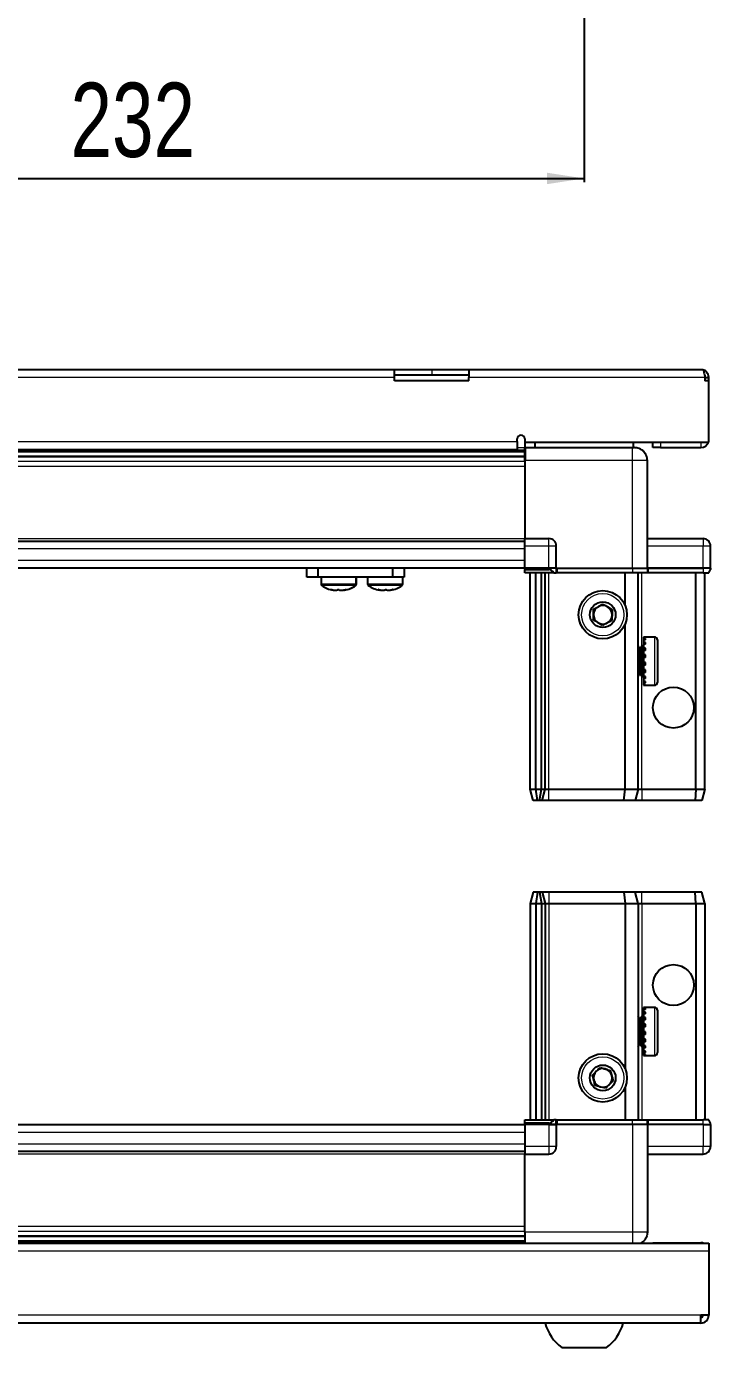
# Model space of a CAD drawing. Header units: millimetres. Extents: x 1014 to 2255, y 29 to 1140.
# Drawn here: x 1254.1 to 1438.2, y 29.3 to 385 of the extents above; entities that cross this region are included whole.
import ezdxf

# ---------------------------------------------------------------- set-up
doc = ezdxf.new("R2010")
doc.units = ezdxf.units.MM
doc.layers.add('FORMAT', color=7, linetype='Continuous')
doc.styles.add('SLDTEXTSTYLE0', font='TXT', dxfattribs={"width": 0.75})
doc.dimstyles.new('SLDDIMSTYLE0', dxfattribs={"dimtxt": 20, "dimasz": 10, "dimexe": 0, "dimexo": 0.0625, "dimgap": 5, "dimtad": 2, "dimdec": 1, "dimrnd": 1e-09, "dimzin": 12, "dimdsep": 46, "dimtxsty": 'SLDTEXTSTYLE0', "dimsah": 1, "dimcen": 0.09, "dimadec": 0, "dimazin": 3, "dimtfac": 1, "dimtofl": 0, "dimtmove": 0, "dimatfit": 3, "dimfxl": 0, "dimfrac": 2, "dimtolj": 1, "dimtzin": 12, "dimarcsym": 0})

# ---------------------------------------------------------------- blocks, each defined once
blk = doc.blocks.new('_D_2')
at = {"layer": 'FORMAT'}
for p, q in [((1172.16, 434.56), (1172.16, 343.07)), ((1404.16, 434.56), (1404.16, 343.07)), ((1172.16, 344.07), (1404.16, 344.07))]:
    blk.add_line(p, q, dxfattribs=at)
for points in [[(1172.16, 344.07), (1182.16, 342.53), (1182.16, 345.61)], [(1404.16, 344.07), (1394.16, 345.61), (1394.16, 342.53)]]:
    blk.add_solid(points, dxfattribs=at)
at = {"layer": 'FORMAT', "insert": (1265.99, 369.85), "char_height": 20, "attachment_point": 1, "style": 'SLDTEXTSTYLE0'}
blk.add_mtext('232', dxfattribs=at)

msp = doc.modelspace()

# ---------------------------------------------------------------- linework, layer by layer
at = {"color": 7, "linetype": 'Continuous', "lineweight": 25}
for p, q in [((1223.16, 292.61), (1353.16, 292.61)), ((1353.16, 290.51), (1353.16, 292.61)), ((1353.16, 292.61), (1363.16, 292.61)), ((1363.16, 292.61), (1373.16, 292.61)), ((1373.16, 292.61), (1373.16, 290.51)), ((1373.16, 292.61), (1436.06, 292.61)), ((1363.16, 291.11), (1353.16, 291.11)), ((1353.16, 289.61), (1353.16, 290.51)), ((1373.16, 289.61), (1353.16, 289.61)), ((1373.16, 291.11), (1363.16, 291.11)), ((1373.16, 289.61), (1373.16, 290.51)), ((1436.66, 290.51), (1437.66, 290.51)), ((1436.66, 290.51), (1436.66, 289.61)), ((1437.66, 289.61), (1436.66, 289.61)), ((1437.66, 289.61), (1437.66, 290.51)), ((1437.66, 273.11), (1437.66, 289.61)), ((1386.16, 273.21), (1386.16, 273.96)), ((1388.16, 273.96), (1388.16, 273.11)), ((1190.16, 271.11), (1386.16, 271.11)), ((1214.28, 270.96), (1362.03, 270.96)), ((1356.66, 271.11), (1356.66, 270.96)), ((1356.77, 271.11), (1356.77, 270.96)), ((1356.95, 271.11), (1356.95, 270.96)), ((1357.46, 271.11), (1357.46, 270.96)), ((1357.85, 271.11), (1357.85, 270.96)), ((1358.7, 271.11), (1358.7, 270.96)), ((1359.27, 271.11), (1359.27, 270.96)), ((1360.38, 271.11), (1360.38, 270.96)), ((1361.07, 271.11), (1361.07, 270.96)), ((1362.03, 270.96), (1362.34, 270.96)), ((1362.34, 271.11), (1362.34, 270.96)), ((1362.34, 270.96), (1363.07, 270.96)), ((1362.34, 270.96), (1362.34, 270.96)), ((1362.6, 271.11), (1362.6, 270.96)), ((1363.07, 271.11), (1363.07, 270.96)), ((1363.07, 270.96), (1364.37, 270.96)), ((1364.28, 270.96), (1388.16, 270.96)), ((1364.37, 271.11), (1364.37, 270.96)), ((1364.46, 271.11), (1364.46, 270.96)), ((1365.09, 271.11), (1365.09, 270.96)), ((1366.28, 271.11), (1366.28, 270.96)), ((1366.91, 271.11), (1366.91, 270.96)), ((1367.89, 271.11), (1367.89, 270.96)), ((1368.36, 271.11), (1368.36, 270.96)), ((1369.03, 271.11), (1369.03, 270.96)), ((1369.31, 271.11), (1369.31, 270.96)), ((1369.6, 271.11), (1369.6, 270.96)), ((1369.65, 271.11), (1369.65, 270.96)), ((1369.66, 270.96), (1369.66, 271.11)), ((1386.16, 273.21), (1386.16, 271.11)), ((1388.16, 273.11), (1388.16, 271.61)), ((1388.16, 273.11), (1437.66, 273.11)), ((1388.16, 271.61), (1417.16, 271.61)), ((1388.31, 271.61), (1388.31, 268.11)), ((1390.91, 273.11), (1390.91, 271.61)), ((1417.41, 271.61), (1417.41, 273.11)), ((1422.66, 271.61), (1422.66, 273.11)), ((1424.66, 271.61), (1422.66, 271.61)), ((1424.66, 271.61), (1435.56, 271.61)), ((1388.16, 269.17), (1188.16, 269.17)), ((1388.16, 269.14), (1188.16, 269.14)), ((1388.16, 268.11), (1388.16, 247.11)), ((1421.16, 239.11), (1421.16, 268.11)), ((1188.16, 246.46), (1388.16, 246.46)), ((1388.16, 247.11), (1394.66, 247.11)), ((1388.16, 245.11), (1388.16, 247.11)), ((1421.16, 247.11), (1436.16, 247.11)), ((1388.16, 239.11), (1388.16, 245.11)), ((1396.66, 239.11), (1396.66, 245.11)), ((1438.16, 239.11), (1438.16, 245.11)), ((1188.16, 239.26), (1388.16, 239.26)), ((1329.51, 236.76), (1329.51, 239.26)), ((1332.51, 239.26), (1332.51, 236.76)), ((1352.71, 236.76), (1352.71, 239.26)), ((1355.71, 239.26), (1355.71, 236.76)), ((1388.16, 239.11), (1394.66, 239.11)), ((1388.16, 239.11), (1388.16, 238.78)), ((1388.16, 239.11), (1388.16, 239.11)), ((1394.66, 239.11), (1388.16, 239.11)), ((1388.16, 237.91), (1388.16, 238.78)), ((1388.16, 238.78), (1388.16, 238.78)), ((1388.16, 238.78), (1394.66, 238.78)), ((1396.66, 239.11), (1394.66, 239.11)), ((1396.66, 239.11), (1396.66, 237.91)), ((1396.66, 239.11), (1396.86, 239.11)), ((1396.86, 239.11), (1417.16, 239.11)), ((1417.16, 239.11), (1421.16, 239.11)), ((1421.16, 239.11), (1421.16, 237.91)), ((1421.16, 239.11), (1421.36, 239.11)), ((1421.36, 239.11), (1436.16, 239.11)), ((1436.16, 239.11), (1421.36, 239.11)), ((1438.16, 239.11), (1436.16, 239.11)), ((1437.66, 237.91), (1438.16, 238.78)), ((1438.16, 239.11), (1438.16, 238.78)), ((1332.51, 236.76), (1329.51, 236.76)), ((1352.71, 236.76), (1332.51, 236.76)), ((1333.36, 236.76), (1333.36, 234.86)), ((1342.86, 234.86), (1342.86, 236.76)), ((1342.91, 234.86), (1342.91, 236.76)), ((1345.86, 236.76), (1345.86, 234.86)), ((1355.71, 236.76), (1352.71, 236.76)), ((1355.36, 234.86), (1355.36, 236.76)), ((1395.98, 237.91), (1388.16, 237.91)), ((1389.66, 179.61), (1389.66, 237.91)), ((1391.16, 179.61), (1391.16, 237.91)), ((1392.66, 179.61), (1392.66, 237.91)), ((1393.66, 179.61), (1393.66, 237.91)), ((1395.98, 237.91), (1396.66, 237.91)), ((1396.86, 237.91), (1396.66, 237.91)), ((1417.16, 237.91), (1396.86, 237.91)), ((1415.16, 229.11), (1415.16, 237.91)), ((1421.16, 237.91), (1417.16, 237.91)), ((1418.66, 179.61), (1418.66, 237.91)), ((1421.36, 237.91), (1421.16, 237.91)), ((1436.16, 237.91), (1421.36, 237.91)), ((1434.16, 179.61), (1434.16, 237.91)), ((1436.16, 237.91), (1437.66, 237.91)), ((1436.66, 179.61), (1436.66, 237.91)), ((1415.16, 179.61), (1415.16, 224.11)), ((1423.06, 220.61), (1420.16, 220.61)), ((1420.16, 220.61), (1420.16, 220.6)), ((1420.66, 220.6), (1420.16, 220.6)), ((1420.16, 220.6), (1420.16, 220.52)), ((1420.66, 220.52), (1420.66, 220.6)), ((1418.69, 218.11), (1418.66, 218.11)), ((1419.17, 217.42), (1418.69, 218.11)), ((1418.69, 218.11), (1418.69, 217.07)), ((1418.69, 217.07), (1418.69, 210.11)), ((1419.66, 218.11), (1419.17, 217.42)), ((1419.17, 217.42), (1419.17, 216.56)), ((1419.66, 218.11), (1419.66, 217.07)), ((1419.66, 217.07), (1419.66, 210.11)), ((1420.16, 218.51), (1420.06, 218.51)), ((1420.06, 218.51), (1420.06, 209.71)), ((1420.16, 220.52), (1420.16, 220.18)), ((1420.66, 220.52), (1420.16, 220.52)), ((1420.66, 220.18), (1420.16, 220.18)), ((1420.16, 220.18), (1420.16, 219.87)), ((1420.16, 219.87), (1420.16, 219.16)), ((1420.66, 219.87), (1420.16, 219.87)), ((1420.66, 219.16), (1420.16, 219.16)), ((1420.16, 219.16), (1420.16, 218.66)), ((1420.16, 218.66), (1420.16, 217.65)), ((1420.66, 218.66), (1420.16, 218.66)), ((1420.66, 217.65), (1420.16, 217.65)), ((1420.16, 217.65), (1420.16, 217.01)), ((1420.16, 217.01), (1420.16, 215.79)), ((1420.66, 217.01), (1420.16, 217.01)), ((1420.66, 219.87), (1420.66, 220.18)), ((1420.66, 218.66), (1420.66, 219.16)), ((1420.66, 217.01), (1420.66, 217.65)), ((1423.86, 219.81), (1423.86, 218.33)), ((1423.86, 218.33), (1423.86, 208.41)), ((1419.17, 216.56), (1419.17, 210.8)), ((1420.66, 215.79), (1420.16, 215.79)), ((1420.16, 215.79), (1420.16, 215.25)), ((1420.66, 215.25), (1420.16, 215.25)), ((1420.16, 215.07), (1420.16, 213.77)), ((1420.66, 215.07), (1420.16, 215.07)), ((1420.66, 213.77), (1420.16, 213.77)), ((1420.66, 215.07), (1420.66, 215.79)), ((1420.66, 213.03), (1420.66, 213.77)), ((1418.66, 210.11), (1418.69, 210.11)), ((1418.69, 210.11), (1419.17, 210.8)), ((1419.17, 210.8), (1419.66, 210.11)), ((1420.66, 213.38), (1420.16, 213.38)), ((1420.16, 213.38), (1420.16, 213.03)), ((1420.66, 213.03), (1420.16, 213.03)), ((1420.16, 213.03), (1420.16, 211.78)), ((1420.66, 211.78), (1420.16, 211.78)), ((1420.16, 211.78), (1420.16, 211.1)), ((1420.16, 211.1), (1420.16, 210.02)), ((1420.66, 211.1), (1420.16, 211.1)), ((1420.66, 210.02), (1420.16, 210.02)), ((1420.16, 210.02), (1420.16, 209.47)), ((1420.66, 211.1), (1420.66, 211.78)), ((1420.66, 209.47), (1420.66, 210.02)), ((1420.06, 209.71), (1420.16, 209.71)), ((1420.16, 209.47), (1420.16, 208.66)), ((1420.66, 209.47), (1420.16, 209.47)), ((1420.66, 208.66), (1420.16, 208.66)), ((1420.16, 208.66), (1420.16, 208.29)), ((1420.16, 208.29), (1420.16, 207.83)), ((1420.66, 208.29), (1420.16, 208.29)), ((1420.66, 207.83), (1420.16, 207.83)), ((1420.16, 207.83), (1420.16, 207.68)), ((1420.16, 207.68), (1420.16, 207.61)), ((1420.66, 207.68), (1420.16, 207.68)), ((1420.16, 207.61), (1423.06, 207.61)), ((1420.66, 208.29), (1420.66, 208.66)), ((1420.66, 207.68), (1420.66, 207.83)), ((1390.46, 176.61), (1389.66, 179.61)), ((1389.66, 179.61), (1391.16, 179.61)), ((1391.16, 179.61), (1392.66, 179.61)), ((1391.61, 176.61), (1391.16, 179.61)), ((1392.11, 176.61), (1392.66, 179.61)), ((1392.66, 179.61), (1393.66, 179.61)), ((1392.85, 176.61), (1393.66, 179.61)), ((1393.66, 179.61), (1394.66, 179.61)), ((1394.66, 179.61), (1415.16, 179.61)), ((1414.82, 176.61), (1415.16, 179.61)), ((1415.16, 179.61), (1418.66, 179.61)), ((1418.66, 179.61), (1417.85, 176.61)), ((1418.66, 179.61), (1419.66, 179.61)), ((1419.66, 179.61), (1434.16, 179.61)), ((1434.16, 179.61), (1434, 176.61)), ((1434.16, 179.61), (1436.66, 179.61)), ((1436.66, 179.61), (1435.85, 176.61)), ((1391.61, 176.61), (1390.46, 176.61)), ((1392.11, 176.61), (1391.61, 176.61)), ((1392.85, 176.61), (1392.11, 176.61)), ((1394.66, 176.61), (1392.85, 176.61)), ((1414.82, 176.61), (1394.66, 176.61)), ((1417.85, 176.61), (1414.82, 176.61)), ((1419.66, 176.61), (1417.85, 176.61)), ((1434, 176.61), (1419.66, 176.61)), ((1435.85, 176.61), (1434, 176.61)), ((1390.46, 151.91), (1389.66, 148.91)), ((1391.61, 151.91), (1390.46, 151.91)), ((1391.61, 151.91), (1391.16, 148.91)), ((1392.11, 151.91), (1391.61, 151.91)), ((1392.11, 151.91), (1392.66, 148.91)), ((1392.85, 151.91), (1392.11, 151.91)), ((1392.85, 151.91), (1393.66, 148.91)), ((1394.66, 151.91), (1392.85, 151.91)), ((1414.82, 151.91), (1394.66, 151.91)), ((1414.82, 151.91), (1415.16, 148.91)), ((1417.85, 151.91), (1414.82, 151.91)), ((1418.66, 148.91), (1417.85, 151.91)), ((1419.66, 151.91), (1417.85, 151.91)), ((1434, 151.91), (1419.66, 151.91)), ((1434.16, 148.91), (1434, 151.91)), ((1435.85, 151.91), (1434, 151.91)), ((1436.66, 148.91), (1435.85, 151.91)), ((1389.66, 148.91), (1391.16, 148.91)), ((1389.66, 148.91), (1389.66, 90.61)), ((1391.16, 148.91), (1392.66, 148.91)), ((1391.16, 148.91), (1391.16, 90.61)), ((1392.66, 148.91), (1392.66, 90.61)), ((1392.66, 148.91), (1393.66, 148.91)), ((1393.66, 148.91), (1393.66, 90.61)), ((1393.66, 148.91), (1394.66, 148.91)), ((1394.66, 148.91), (1415.16, 148.91)), ((1415.16, 148.91), (1415.16, 104.41)), ((1415.16, 148.91), (1418.66, 148.91)), ((1418.66, 148.91), (1418.66, 90.61)), ((1418.66, 148.91), (1419.66, 148.91)), ((1419.66, 148.91), (1434.16, 148.91)), ((1434.16, 148.91), (1434.16, 90.61)), ((1434.16, 148.91), (1436.66, 148.91)), ((1436.66, 148.91), (1436.66, 90.61)), ((1418.69, 118.41), (1418.66, 118.41)), ((1419.17, 117.72), (1418.69, 118.41)), ((1418.69, 118.41), (1418.69, 110.41)), ((1419.66, 118.41), (1419.17, 117.72)), ((1419.17, 117.72), (1419.17, 111.1)), ((1419.66, 118.41), (1419.66, 110.41)), ((1420.16, 118.81), (1420.06, 118.81)), ((1420.06, 118.81), (1420.06, 110.01)), ((1423.06, 120.91), (1420.16, 120.91)), ((1420.66, 120.91), (1420.16, 120.91)), ((1420.16, 120.91), (1420.16, 120.87)), ((1420.16, 120.87), (1420.16, 120.58)), ((1420.66, 120.87), (1420.16, 120.87)), ((1420.66, 120.58), (1420.16, 120.58)), ((1420.16, 120.58), (1420.16, 120.31)), ((1420.66, 120.31), (1420.16, 120.31)), ((1420.16, 120.31), (1420.16, 119.64)), ((1420.66, 119.64), (1420.16, 119.64)), ((1420.16, 119.64), (1420.16, 119.17)), ((1420.16, 119.17), (1420.16, 118.19)), ((1420.66, 119.17), (1420.16, 119.17)), ((1420.66, 118.19), (1420.16, 118.19)), ((1420.16, 118.19), (1420.16, 117.57)), ((1420.16, 117.57), (1420.16, 116.37)), ((1420.66, 117.57), (1420.16, 117.57)), ((1420.66, 120.87), (1420.66, 120.91)), ((1420.66, 120.31), (1420.66, 120.58)), ((1420.66, 119.17), (1420.66, 119.64)), ((1420.66, 117.57), (1420.66, 118.19)), ((1423.86, 120.11), (1423.86, 108.71)), ((1420.66, 116.37), (1420.16, 116.37)), ((1420.16, 116.37), (1420.16, 115.74)), ((1420.66, 115.74), (1420.16, 115.74)), ((1420.16, 115.66), (1420.16, 114.36)), ((1420.66, 115.66), (1420.16, 115.66)), ((1420.66, 114.36), (1420.16, 114.36)), ((1420.66, 113.88), (1420.16, 113.88)), ((1420.16, 113.88), (1420.16, 113.63)), ((1420.66, 115.66), (1420.66, 116.37)), ((1420.66, 113.63), (1420.66, 114.36)), ((1418.66, 110.41), (1418.69, 110.41)), ((1418.69, 110.41), (1419.17, 111.1)), ((1419.17, 111.1), (1419.66, 110.41)), ((1420.16, 113.63), (1420.16, 112.36)), ((1420.66, 113.63), (1420.16, 113.63)), ((1420.66, 112.36), (1420.16, 112.36)), ((1420.16, 112.36), (1420.16, 111.67)), ((1420.16, 111.67), (1420.16, 110.55)), ((1420.66, 111.67), (1420.16, 111.67)), ((1420.66, 110.55), (1420.16, 110.55)), ((1420.16, 110.55), (1420.16, 109.98)), ((1420.66, 111.67), (1420.66, 112.36)), ((1420.66, 109.98), (1420.66, 110.55)), ((1420.06, 110.01), (1420.16, 110.01)), ((1420.16, 109.98), (1420.16, 109.13)), ((1420.66, 109.98), (1420.16, 109.98)), ((1420.66, 109.13), (1420.16, 109.13)), ((1420.16, 109.13), (1420.16, 108.73)), ((1420.16, 108.73), (1420.16, 108.22)), ((1420.66, 108.73), (1420.16, 108.73)), ((1420.66, 108.22), (1420.16, 108.22)), ((1420.16, 108.22), (1420.16, 108.03)), ((1420.16, 108.03), (1420.16, 107.91)), ((1420.66, 108.03), (1420.16, 108.03)), ((1420.16, 107.91), (1423.06, 107.91)), ((1420.66, 108.73), (1420.66, 109.13)), ((1420.66, 108.03), (1420.66, 108.22)), ((1415.16, 99.41), (1415.16, 90.61)), ((1388.16, 89.26), (1188.16, 89.26)), ((1388.16, 90.61), (1395.98, 90.61)), ((1388.16, 89.75), (1388.16, 90.61)), ((1388.16, 89.41), (1388.16, 89.75)), ((1394.66, 89.75), (1388.16, 89.75)), ((1394.66, 89.41), (1388.16, 89.41)), ((1388.16, 89.41), (1388.16, 83.41)), ((1394.66, 89.41), (1396.66, 89.41)), ((1396.66, 89.41), (1394.66, 89.41)), ((1396.66, 90.61), (1395.98, 90.61)), ((1396.66, 89.41), (1396.66, 90.61)), ((1396.66, 90.61), (1396.86, 90.61)), ((1396.86, 89.41), (1396.66, 89.41)), ((1396.66, 89.41), (1396.66, 83.41)), ((1396.86, 90.61), (1417.16, 90.61)), ((1417.16, 89.41), (1396.86, 89.41)), ((1417.16, 90.61), (1421.16, 90.61)), ((1421.16, 89.41), (1417.16, 89.41)), ((1421.16, 89.41), (1421.16, 90.61)), ((1421.16, 90.61), (1421.36, 90.61)), ((1421.36, 89.41), (1421.16, 89.41)), ((1421.16, 89.41), (1421.16, 60.41)), ((1421.36, 90.61), (1436.16, 90.61)), ((1436.16, 89.41), (1421.36, 89.41)), ((1437.66, 90.61), (1436.16, 90.61)), ((1436.16, 89.41), (1438.16, 89.41)), ((1438.16, 89.75), (1437.66, 90.61)), ((1438.16, 89.75), (1437.66, 90.61)), ((1438.16, 89.41), (1438.16, 89.75)), ((1438.16, 89.41), (1438.16, 89.75)), ((1438.16, 89.41), (1438.16, 89.41)), ((1438.16, 89.41), (1438.16, 83.41)), ((1388.16, 82.06), (1188.16, 82.06)), ((1388.16, 83.41), (1388.16, 81.41)), ((1388.16, 81.41), (1394.66, 81.41)), ((1388.16, 60.41), (1388.16, 81.41)), ((1421.16, 81.41), (1436.16, 81.41)), ((1138.66, 57.41), (1437.66, 57.41)), ((1188.16, 59.39), (1388.16, 59.39)), ((1188.16, 59.35), (1388.16, 59.35)), ((1362.03, 57.56), (1214.28, 57.56)), ((1356.66, 57.41), (1356.66, 57.56)), ((1356.83, 57.41), (1356.83, 57.56)), ((1357.04, 57.41), (1357.04, 57.56)), ((1357.6, 57.41), (1357.6, 57.56)), ((1358.02, 57.41), (1358.02, 57.56)), ((1358.91, 57.41), (1358.91, 57.56)), ((1359.5, 57.41), (1359.5, 57.56)), ((1360.64, 57.41), (1360.64, 57.56)), ((1361.34, 57.41), (1361.34, 57.56)), ((1362.62, 57.56), (1362.03, 57.56)), ((1362.62, 57.41), (1362.62, 57.56)), ((1362.63, 57.56), (1362.62, 57.56)), ((1363.35, 57.56), (1362.63, 57.56)), ((1362.79, 57.41), (1362.79, 57.56)), ((1363.29, 57.41), (1363.29, 57.56)), ((1363.36, 57.56), (1363.35, 57.56)), ((1363.36, 57.41), (1363.36, 57.56)), ((1364.28, 57.56), (1363.36, 57.56)), ((1388.16, 57.56), (1364.28, 57.56)), ((1364.65, 57.41), (1364.65, 57.56)), ((1365.36, 57.41), (1365.36, 57.56)), ((1366.53, 57.41), (1366.53, 57.56)), ((1367.14, 57.41), (1367.14, 57.56)), ((1368.08, 57.41), (1368.08, 57.56)), ((1368.53, 57.41), (1368.53, 57.56)), ((1369.15, 57.41), (1369.15, 57.56)), ((1369.4, 57.41), (1369.4, 57.56)), ((1369.63, 57.41), (1369.63, 57.56)), ((1369.65, 57.41), (1369.65, 57.56)), ((1422.66, 57.51), (1422.66, 57.41)), ((1422.66, 57.51), (1435.56, 57.51)), ((1437.66, 57.41), (1437.66, 55.31)), ((1437.66, 55.31), (1437.66, 38.01)), ((1435.56, 35.91), (1140.76, 35.91)), ((1437.66, 38.01), (1435.56, 38.01)), ((1435.56, 35.91), (1435.56, 38.01)), ((1398.16, 29.31), (1410.16, 29.31))]:
    msp.add_line(p, q, dxfattribs=at)
at = {"color": 8, "linetype": 'Continuous', "lineweight": 18}
for p, q in [((1363.16, 292.61), (1363.16, 291.11)), ((1353.16, 290.51), (1223.16, 290.51)), ((1436.66, 290.51), (1373.16, 290.51)), ((1388.16, 270.38), (1188.16, 270.38)), ((1190.16, 273.21), (1386.16, 273.21)), ((1386.16, 271.61), (1388.16, 271.61)), ((1424.66, 273.11), (1424.66, 271.61)), ((1435.56, 273.11), (1435.56, 271.61)), ((1188.16, 267.93), (1388.16, 267.93)), ((1417.16, 268.11), (1388.16, 268.11)), ((1417.16, 239.11), (1417.16, 268.11)), ((1388.16, 266.52), (1188.16, 266.52)), ((1188.16, 247.11), (1388.16, 247.11)), ((1394.66, 245.11), (1394.66, 247.11)), ((1436.16, 247.11), (1436.16, 245.11)), ((1188.16, 244.46), (1388.16, 244.46)), ((1394.66, 245.11), (1388.16, 245.11)), ((1394.66, 239.11), (1394.66, 245.11)), ((1396.66, 245.11), (1394.66, 245.11)), ((1436.16, 245.11), (1421.16, 245.11)), ((1436.16, 239.11), (1436.16, 245.11)), ((1438.16, 245.11), (1436.16, 245.11)), ((1188.16, 241.26), (1388.16, 241.26)), ((1388.16, 239.11), (1388.16, 238.78)), ((1394.66, 239.11), (1394.66, 238.78)), ((1396.86, 239.11), (1396.86, 237.91)), ((1417.16, 239.11), (1417.16, 237.91)), ((1421.36, 239.11), (1421.36, 237.91)), ((1436.16, 239.11), (1436.16, 237.91)), ((1335.57, 234.86), (1333.36, 234.86)), ((1342.86, 234.86), (1335.57, 234.86)), ((1342.91, 234.86), (1342.86, 234.86)), ((1353.36, 234.86), (1345.86, 234.86)), ((1355.36, 234.86), (1353.36, 234.86)), ((1394.66, 179.61), (1394.66, 237.91)), ((1419.66, 218.11), (1419.66, 237.91)), ((1335.67, 234.49), (1333.55, 234.49)), ((1342.66, 234.49), (1335.67, 234.49)), ((1342.71, 234.49), (1342.66, 234.49)), ((1353.25, 234.49), (1346.05, 234.49)), ((1355.16, 234.49), (1353.25, 234.49)), ((1423.06, 220.61), (1423.06, 218.92)), ((1423.06, 218.92), (1423.06, 207.61)), ((1419.66, 179.61), (1419.66, 210.11)), ((1394.66, 176.61), (1394.66, 179.61)), ((1419.66, 179.61), (1419.66, 176.61)), ((1394.66, 151.91), (1394.66, 148.91)), ((1419.66, 148.91), (1419.66, 151.91)), ((1394.66, 148.91), (1394.66, 90.61)), ((1419.66, 148.91), (1419.66, 118.41)), ((1423.06, 120.91), (1423.06, 107.91)), ((1419.66, 110.41), (1419.66, 90.61)), ((1394.66, 89.41), (1394.66, 89.75)), ((1394.66, 89.41), (1394.66, 83.41)), ((1396.86, 90.61), (1396.86, 89.41)), ((1417.16, 89.41), (1417.16, 90.61)), ((1417.16, 89.41), (1417.16, 60.41)), ((1421.36, 90.61), (1421.36, 89.41)), ((1436.16, 89.41), (1436.16, 90.61)), ((1436.16, 89.41), (1436.16, 83.41)), ((1388.16, 87.26), (1188.16, 87.26)), ((1388.16, 84.06), (1188.16, 84.06)), ((1394.66, 83.41), (1388.16, 83.41)), ((1394.66, 83.41), (1394.66, 81.41)), ((1396.66, 83.41), (1394.66, 83.41)), ((1436.16, 83.41), (1421.16, 83.41)), ((1438.16, 83.41), (1436.16, 83.41)), ((1436.16, 81.41), (1436.16, 83.41)), ((1388.16, 81.41), (1188.16, 81.41)), ((1188.16, 62.01), (1388.16, 62.01)), ((1388.16, 60.6), (1188.16, 60.6)), ((1188.16, 58.15), (1388.16, 58.15)), ((1417.16, 60.41), (1388.16, 60.41)), ((1435.56, 57.41), (1435.56, 57.51)), ((1437.66, 55.31), (1138.66, 55.31)), ((1435.56, 38.01), (1140.76, 38.01))]:
    msp.add_line(p, q, dxfattribs=at)
at = {"color": 7, "linetype": 'Continuous', "lineweight": 25, "flags": 128}
msp.add_lwpolyline([(1436.2, 57.41), (1435.96, 57.47), (1435.56, 57.51)], dxfattribs=at)
at = {"color": 7, "linetype": 'Continuous', "lineweight": 25}
for centre, radius in [((1409.16, 226.61), 6.5), ((1409.16, 226.61), 3.46), ((1428.16, 201.61), 5.5), ((1428.16, 126.91), 5.5), ((1409.16, 101.91), 6.5), ((1409.16, 101.91), 3.46)]:
    msp.add_circle(centre, radius, dxfattribs=at)
at = {"color": 8, "linetype": 'Continuous', "lineweight": 18}
for centre in [(1409.16, 226.61), (1409.16, 101.91)]:
    msp.add_circle(centre, 5.7, dxfattribs=at)
at = {"color": 7, "linetype": 'Continuous', "lineweight": 25}
for centre, radius, start, end in [((1387.16, 273.96), 1, 0, 180), ((1435.56, 273.71), 2.1, 270, 343.3985), ((1394.66, 245.11), 2, 0, 90), ((1436.16, 245.11), 2, 0, 90), ((1333.81, 234.86), 0.45, 180, 235.2821), ((1342.41, 234.86), 0.45, 304.7179, 0), ((1342.46, 234.86), 0.45, 304.7179, 0), ((1346.31, 234.86), 0.45, 180, 235.2821), ((1354.91, 234.86), 0.45, 304.7179, 0), ((1338.11, 241.06), 8, 235.2821, 259.054), ((1338.11, 241.06), 8, 280.846, 304.7179), ((1338.16, 241.06), 8, 280.9211, 304.7179), ((1350.61, 241.06), 8, 235.2821, 258.923), ((1350.61, 241.06), 8, 280.9392, 304.7179), ((1409.16, 226.61), 2.5, 118.295, 178.295), ((1409.16, 226.61), 2.5, 58.295, 118.295), ((1409.16, 226.61), 2.5, 358.295, 58.295), ((1409.16, 226.61), 2.5, 178.295, 238.295), ((1409.16, 226.61), 2.5, 238.295, 298.295), ((1409.16, 226.61), 2.5, 298.295, 358.295), ((1423.06, 219.81), 0.8, 360, 90), ((1419.66, 218.51), 0.4, 270, 0), ((1419.66, 209.71), 0.4, 360, 90), ((1423.06, 208.41), 0.8, 270, 0), ((1419.66, 118.81), 0.4, 270, 0), ((1423.06, 120.11), 0.8, 360, 90), ((1419.66, 110.01), 0.4, 360, 90), ((1423.06, 108.71), 0.8, 270, 0), ((1409.16, 101.91), 2.5, 134.6767, 194.6767), ((1409.16, 101.91), 2.5, 74.6767, 134.6767), ((1409.16, 101.91), 2.5, 14.6767, 74.6767), ((1409.16, 101.91), 2.5, 194.6767, 254.6767), ((1409.16, 101.91), 2.5, 254.6767, 314.6767), ((1409.16, 101.91), 2.5, 314.6767, 14.6767), ((1394.66, 83.41), 2, 270, 0), ((1436.16, 83.41), 2, 270, 0), ((1405.18, 38.94), 11.91, 194.7004, 233.8734), ((1403.13, 38.94), 11.91, 306.1266, 345.2996), ((1435.56, 38.01), 2.1, 270, 0), ((1435.56, 38.01), 0.6, 270, 0)]:
    msp.add_arc(centre, radius, start, end, dxfattribs=at)
for centre, start_param, end_param in [((1394.66, 235.31), 5.560451, 6.283185), ((1394.66, 93.21), 3.141593, 3.864327)]:
    msp.add_ellipse(centre, major_axis=(0, 3.46), ratio=0.57735, start_param=start_param, end_param=end_param, dxfattribs=at)
for points, knots in [([(1436.06, 292.61), (1436.1, 292.59), (1436.19, 292.53), (1436.32, 292.14), (1436.46, 291.58), (1436.57, 291), (1436.63, 290.64), (1436.66, 290.51)], [0, 0, 0, 0, 0.230255, 0.448522, 0.666786, 0.88505, 1, 1, 1, 1]), ([(1437.66, 290.51), (1437.63, 290.77), (1437.58, 291.26), (1437.18, 291.9), (1436.66, 292.35), (1436.24, 292.48), (1436.06, 292.53)], [0, 0, 0, 0, 0.272554, 0.530916, 0.789275, 1, 1, 1, 1]), ([(1388.16, 268.11), (1388.16, 268.51), (1388.16, 269.29), (1388.16, 270.34), (1388.16, 271.13), (1388.16, 271.55), (1388.16, 271.6), (1388.16, 271.61)], [0, 0, 0, 0, 0.214694, 0.429388, 0.644082, 0.858775, 1, 1, 1, 1]), ([(1417.16, 271.61), (1417.22, 271.61), (1417.35, 271.61), (1417.52, 271.61), (1417.63, 271.61), (1417.65, 271.61), (1417.66, 271.61)], [0, 0, 0, 0, 0.249394, 0.500333, 0.750167, 1, 1, 1, 1]), ([(1421.16, 268.11), (1421.11, 268.55), (1421.04, 269.23), (1420.6, 270.05), (1420.15, 270.61), (1419.59, 271.06), (1418.77, 271.49), (1418.1, 271.57), (1417.66, 271.61)], [0, 0, 0, 0, 0.239457, 0.368361, 0.5, 0.631639, 0.760543, 1, 1, 1, 1]), ([(1336.59, 233.21), (1336.58, 233.21), (1336.54, 233.22), (1336.34, 233.28), (1336.17, 233.35), (1336.12, 233.37), (1336.1, 233.38), (1336.11, 233.39), (1336.12, 233.39), (1336.13, 233.38), (1336.18, 233.37), (1336.41, 233.32), (1336.74, 233.25), (1337.12, 233.21), (1337.4, 233.2), (1337.66, 233.24), (1337.8, 233.31), (1337.92, 233.37), (1337.98, 233.38), (1338, 233.39), (1338.02, 233.39), (1338.04, 233.38), (1338.09, 233.38), (1338.21, 233.33), (1338.37, 233.26), (1338.62, 233.2), (1338.97, 233.2), (1339.35, 233.25), (1339.68, 233.31), (1339.9, 233.37), (1339.98, 233.38), (1340, 233.39), (1340.01, 233.39), (1340.02, 233.38), (1340, 233.36), (1339.84, 233.29), (1339.6, 233.21), (1339.61, 233.21), (1339.61, 233.21)], [0, 0, 0, 0, 0.024519, 0.105974, 0.133842, 0.147819, 0.153553, 0.156403, 0.15928, 0.16178, 0.166477, 0.181648, 0.254111, 0.300998, 0.335579, 0.379192, 0.462021, 0.482676, 0.486455, 0.490271, 0.492817, 0.495357, 0.499784, 0.513427, 0.576955, 0.640973, 0.679017, 0.731371, 0.789083, 0.818039, 0.821666, 0.824546, 0.82745, 0.830805, 0.837158, 0.863854, 0.969866, 1, 1, 1, 1]), ([(1349.07, 233.21), (1349.09, 233.21), (1349.13, 233.2), (1349.08, 233.22), (1348.96, 233.27), (1348.85, 233.32), (1348.8, 233.35), (1348.77, 233.37), (1348.76, 233.38), (1348.76, 233.38), (1348.77, 233.39), (1348.77, 233.39), (1348.77, 233.39)], [0, 0, 0, 0, 0.117513, 0.319182, 0.655587, 0.780657, 0.858887, 0.909792, 0.960055, 0.979586, 0.994792, 1, 1, 1, 1]), ([(1348.77, 233.39), (1348.78, 233.39), (1348.79, 233.38), (1348.83, 233.38), (1348.99, 233.34), (1349.27, 233.28), (1349.63, 233.22), (1349.96, 233.2), (1350.29, 233.22), (1350.49, 233.28), (1350.66, 233.35), (1350.73, 233.37), (1350.78, 233.38), (1350.81, 233.39), (1350.83, 233.39), (1350.85, 233.38), (1350.89, 233.37), (1351, 233.32), (1351.11, 233.25), (1351.31, 233.21), (1351.55, 233.2), (1351.94, 233.24), (1352.3, 233.31), (1352.56, 233.37), (1352.62, 233.38), (1352.64, 233.39), (1352.65, 233.39), (1352.66, 233.38), (1352.65, 233.38), (1352.55, 233.33), (1352.33, 233.26), (1352.11, 233.2), (1352.11, 233.21), (1352.11, 233.21)], [0, 0, 0, 0, 0.003351, 0.008063, 0.021119, 0.079476, 0.149012, 0.192992, 0.237333, 0.333888, 0.366922, 0.38349, 0.390287, 0.393665, 0.397075, 0.40004, 0.405607, 0.423591, 0.509487, 0.565066, 0.606058, 0.657756, 0.755941, 0.780424, 0.784904, 0.789427, 0.792445, 0.795456, 0.800704, 0.816876, 0.89218, 0.968066, 1, 1, 1, 1]), ([(1406.61, 225.24), (1406.63, 225.76), (1406.66, 226.72), (1406.69, 227.68), (1406.7, 228.13)], [0, 0, 0, 0, 0.534686, 1, 1, 1, 1]), ([(1406.7, 228.13), (1407.15, 228.37), (1408, 228.83), (1408.85, 229.29), (1409.24, 229.5)], [0, 0, 0, 0, 0.534686, 1, 1, 1, 1]), ([(1409.24, 229.5), (1409.35, 229.43), (1409.86, 229.12), (1410.7, 228.59), (1411.4, 228.16), (1411.7, 227.98)], [0, 0, 0, 0, 0.133125, 0.637099, 1, 1, 1, 1]), ([(1411.7, 227.98), (1411.68, 227.47), (1411.65, 226.5), (1411.62, 225.54), (1411.61, 225.1)], [0, 0, 0, 0, 0.534686, 1, 1, 1, 1]), ([(1409.07, 223.73), (1408.78, 223.91), (1408.08, 224.34), (1407.23, 224.86), (1406.72, 225.18), (1406.61, 225.24)], [0, 0, 0, 0, 0.362901, 0.866875, 1, 1, 1, 1]), ([(1411.61, 225.1), (1411.16, 224.85), (1410.31, 224.39), (1409.46, 223.94), (1409.07, 223.73)], [0, 0, 0, 0, 0.534686, 1, 1, 1, 1]), ([(1406.37, 102.68), (1406.74, 103.04), (1407.42, 103.72), (1408.11, 104.39), (1408.42, 104.71)], [0, 0, 0, 0, 0.534686, 1, 1, 1, 1]), ([(1408.42, 104.71), (1408.92, 104.57), (1409.85, 104.31), (1410.78, 104.06), (1411.21, 103.94)], [0, 0, 0, 0, 0.534686, 1, 1, 1, 1]), ([(1411.21, 103.94), (1411.24, 103.82), (1411.39, 103.24), (1411.64, 102.28), (1411.85, 101.48), (1411.94, 101.15)], [0, 0, 0, 0, 0.133125, 0.637099, 1, 1, 1, 1]), ([(1407.1, 99.88), (1407.01, 100.22), (1406.81, 101.01), (1406.55, 101.98), (1406.4, 102.55), (1406.37, 102.68)], [0, 0, 0, 0, 0.362901, 0.866875, 1, 1, 1, 1]), ([(1409.89, 99.12), (1409.39, 99.26), (1408.46, 99.51), (1407.53, 99.77), (1407.1, 99.88)], [0, 0, 0, 0, 0.5346859, 1, 1, 1, 1]), ([(1411.94, 101.15), (1411.57, 100.79), (1410.89, 100.11), (1410.2, 99.43), (1409.89, 99.12)], [0, 0, 0, 0, 0.5346859, 1, 1, 1, 1]), ([(1388.16, 60.41), (1388.16, 60.02), (1388.16, 59.23), (1388.16, 58.21), (1388.16, 57.58), (1388.16, 57.42), (1388.16, 57.41)], [0, 0, 0, 0, 0.3255201, 0.6510403, 0.9765604, 1, 1, 1, 1]), ([(1421.16, 60.41), (1421.11, 59.97), (1421.04, 59.3), (1420.6, 58.48), (1420.14, 57.93), (1419.74, 57.57), (1419.48, 57.44), (1419.43, 57.41)], [0, 0, 0, 0, 0.363018, 0.558438, 0.758004, 0.95757, 1, 1, 1, 1])]:
    msp.add_open_spline(points, degree=3, knots=knots, dxfattribs=at)
at = {"color": 8, "linetype": 'Continuous', "lineweight": 18}
for points, knots in [([(1417.16, 268.11), (1417.16, 268.55), (1417.16, 269.23), (1417.16, 270.05), (1417.16, 270.61), (1417.16, 271.06), (1417.16, 271.49), (1417.16, 271.57), (1417.16, 271.61)], [0, 0, 0, 0, 0.239457, 0.368361, 0.5, 0.631639, 0.760543, 1, 1, 1, 1]), ([(1417.16, 60.41), (1417.16, 59.97), (1417.16, 59.3), (1417.16, 58.48), (1417.16, 57.93), (1417.16, 57.57), (1417.16, 57.44), (1417.16, 57.41)], [0, 0, 0, 0, 0.3630185, 0.5584377, 0.7580039, 0.9575702, 1, 1, 1, 1])]:
    msp.add_open_spline(points, degree=3, knots=knots, dxfattribs=at)
for points in [[(1421.16, 268.11), (1421.09, 268.11), (1420.97, 268.11), (1420.05, 268.11), (1418.73, 268.11), (1417.68, 268.11), (1417.16, 268.11)], [(1421.16, 60.41), (1421.09, 60.41), (1420.97, 60.41), (1420.05, 60.41), (1418.73, 60.41), (1417.68, 60.41), (1417.16, 60.41)]]:
    msp.add_open_spline(points, degree=3, dxfattribs=at)

# ---------------------------------------------------------------- dimensions: what is measured, and where the dimension line sits
at = {"layer": 'FORMAT'}
dim = msp.add_linear_dim(base=(1404.16, 344.07), p1=(1172.16, 434.57), p2=(1404.16, 434.57), angle=0, dimstyle='SLDDIMSTYLE0', dxfattribs=at)
dim.commit()
dim.dimension.update_dxf_attribs({"geometry": '_D_2', "text_midpoint": (1288.16, 344.07), "dimtype": 160})

doc.saveas('drawing.dxf')
